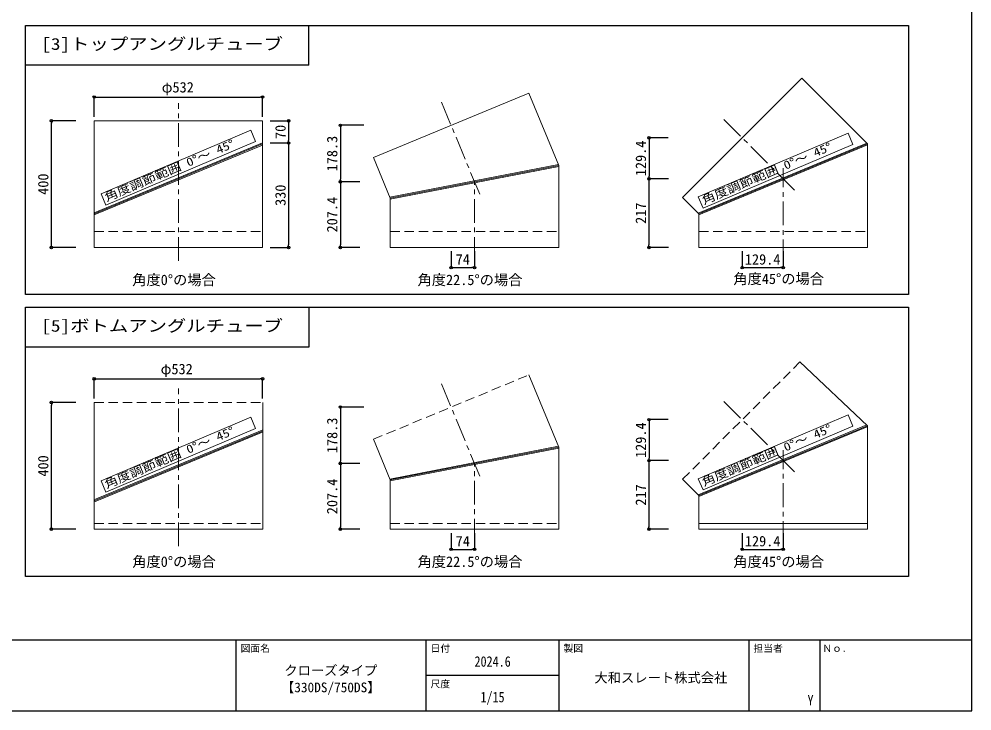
# Model space of a CAD drawing. Units: millimetres, scale not verified, with parts at other scales. Extents: x -3056 to 2944, y -2123 to 2078.
# Drawn here: x -66 to 2944, y -2122 to 62 of the extents above; entities that cross this region are included whole.
import ezdxf
from ezdxf.enums import TextEntityAlignment as Align

# ---------------------------------------------------------------- set-up
doc = ezdxf.new("R2010")
doc.units = ezdxf.units.MM
doc.header["$LTSCALE"] = 15
doc.linetypes.add('CHAIN1', pattern=[8, 5, -1, 1, -1])
doc.linetypes.add('DASHED2', pattern=[3, 2, -1])
doc.layers.add('8-0', color=7, linetype='Continuous')
doc.layers.add('F-8', color=7, linetype='Continuous')
doc.layers.add('F-7', color=7, linetype='Continuous', lineweight=18)
doc.styles.add('ＭＳ ゴシック', font='')
doc.styles.get('ＭＳ ゴシック').set_extended_font_data('MS Gothic')

msp = doc.modelspace()

# ---------------------------------------------------------------- linework, layer by layer
at = {"layer": '8-0'}
for p, q in [((-3056.25, -1897.5), (2943.75, -1897.5)), ((618.68, -1897.5), (618.68, -2122.5)), ((1218.68, -1897.5), (1218.68, -2122.5)), ((1638.68, -1897.5), (1638.68, -2122.5)), ((2238.68, -1897.5), (2238.68, -2122.5)), ((2463.68, -1897.5), (2463.68, -2122.5)), ((1218.68, -2010), (1638.68, -2010))]:
    msp.add_line(p, q, dxfattribs=at)
msp.add_lwpolyline([(-3056.25, -2122.5), (2943.75, -2122.5), (2943.75, 2077.5), (-3056.25, 2077.5)], close=True, dxfattribs=at)
at = {"layer": 'F-7'}
for p, q in [((2029.86, -501), (2406.4, -124.47)), ((2613.75, -331.82), (2406.4, -124.47)), ((1053.08, -374.8), (1544.19, -171.37)), ((1638.74, -399.64), (1544.19, -171.37)), ((171.25, -658.78), (171.25, -258.78)), ((171.25, -258.78), (703.25, -258.78)), ((703.25, -658.78), (703.25, -258.78)), ((665.54, -288.61), (680.58, -323.94)), ((2079.35, -499.3), (2552.26, -298.03)), ((2552.26, -298.03), (2567.29, -333.36)), ((171.25, -549.14), (703.25, -328.78)), ((680.58, -323.94), (207.67, -525.21)), ((2078.95, -550.09), (2611.45, -329.52)), ((171.25, -552.39), (703.25, -332.03)), ((171.25, -555.63), (703.25, -335.27)), ((2081.25, -552.39), (2613.75, -331.82)), ((2081.25, -555.63), (2613.75, -335.07)), ((2567.29, -333.36), (2094.39, -534.63)), ((2613.75, -658.78), (2613.75, -331.82)), ((1106.25, -503.14), (1053.09, -374.79)), ((1105.08, -500.32), (1637.58, -396.81)), ((1106.25, -503.14), (1638.74, -399.64)), ((1106.25, -506.2), (1638.75, -402.69)), ((1638.75, -658.78), (1638.75, -399.64)), ((1106.25, -658.78), (1106.25, -503.14)), ((2081.25, -552.39), (2029.86, -501)), ((2094.39, -534.63), (2079.35, -499.3)), ((2081.25, -658.78), (2081.25, -552.39)), ((171.25, -658.78), (703.25, -658.78)), ((1106.25, -658.78), (1638.75, -658.78)), ((2081.25, -658.78), (2613.75, -658.78)), ((2400.58, -1020.11), (2613.75, -1221.64)), ((1638.74, -1289.46), (1544.19, -1061.19)), ((171.25, -1548.6), (171.25, -1148.6)), ((703.75, -1548.6), (703.75, -1148.6)), ((665.54, -1195.06), (680.58, -1230.4)), ((2079.35, -1389.12), (2552.26, -1187.85)), ((2552.26, -1187.85), (2567.29, -1223.18)), ((680.58, -1230.4), (207.67, -1431.67)), ((2078.95, -1439.91), (2611.45, -1219.34)), ((2081.25, -1442.21), (2613.75, -1221.64)), ((2081.25, -1445.45), (2613.25, -1225.09)), ((2567.29, -1223.18), (2094.39, -1424.45)), ((2613.75, -1548.6), (2613.75, -1221.64)), ((170.1, -1456.07), (702.1, -1235.71)), ((171.25, -1458.85), (703.25, -1238.48)), ((172.4, -1461.62), (704.4, -1241.26)), ((1106.25, -1392.96), (1053.09, -1264.61)), ((1105.08, -1390.14), (1637.58, -1286.63)), ((1106.25, -1392.96), (1638.74, -1289.46)), ((1106.25, -1396.02), (1638.75, -1292.51)), ((1638.75, -1548.6), (1638.75, -1289.46)), ((1106.25, -1548.6), (1106.25, -1392.96)), ((2081.25, -1442.21), (2029.86, -1390.82)), ((2094.39, -1424.45), (2079.35, -1389.12)), ((2081.25, -1548.6), (2081.25, -1442.21)), ((2081.25, -1530.6), (2613.75, -1530.6)), ((171.25, -1548.6), (703.75, -1548.6)), ((1106.25, -1548.6), (1638.75, -1548.6)), ((2081.25, -1548.6), (2613.75, -1548.6))]:
    msp.add_line(p, q, dxfattribs=at)
at = {"layer": 'F-7', "linetype": 'CHAIN1'}
for p, q in [((437.5, -700.78), (437.5, -202.78)), ((1388.9, -490.97), (1266.59, -195.71)), ((2382.79, -477.4), (2160.54, -255.14)), ((2347.5, -708.78), (2347.5, -408.87)), ((1372.5, -700.78), (1372.5, -449.71)), ((437.5, -1602.6), (437.5, -1104.6)), ((1388.9, -1380.79), (1266.59, -1085.53)), ((2382.79, -1367.22), (2160.54, -1144.96)), ((2347.5, -1598.6), (2347.5, -1298.69)), ((1372.5, -1590.6), (1372.5, -1339.53))]:
    msp.add_line(p, q, dxfattribs=at)
at = {"layer": 'F-7', "linetype": 'DASHED2'}
for p, q in [((171.25, -608.78), (703.25, -608.78)), ((1106.25, -608.78), (1638.75, -608.78)), ((2081.25, -608.78), (2613.75, -608.78)), ((2029.86, -1390.82), (2400.58, -1020.11)), ((1053.08, -1264.62), (1544.19, -1061.19)), ((171.25, -1148.6), (703.75, -1148.6)), ((171.25, -1530.6), (703.75, -1530.6)), ((1106.25, -1530.6), (1638.75, -1530.6)), ((2081.25, -1530.6), (2613.75, -1530.6))]:
    msp.add_line(p, q, dxfattribs=at)
at = {"layer": 'F-7', "color": 4, "linetype": 'DASHED2'}
msp.add_line((1106.25, -1530.6), (1638.75, -1530.6), dxfattribs=at)
at = {"layer": 'F-7'}
for points in [[(207.67, -525.21), (192.63, -489.88), (665.54, -288.61)], [(207.67, -1431.67), (192.63, -1396.33), (665.54, -1195.06)]]:
    msp.add_lwpolyline(points, dxfattribs=at)
at = {"layer": 'F-8'}
for p, q in [((-46.25, 42.5), (2743.75, 42.5)), ((-46.25, -807.5), (-46.25, 42.5)), ((848.75, -83.5), (848.75, 42.5)), ((2743.75, 42.5), (2743.75, -807.5)), ((848.75, -83.5), (-46.25, -83.5)), ((171.25, -246.4), (171.25, -183.5)), ((171.25, -183.68), (179.25, -183.68)), ((179.25, -183.68), (695.25, -183.68)), ((703.25, -183.68), (695.25, -183.68)), ((703.25, -246.4), (703.25, -183.5)), ((112.89, -258.78), (35.72, -258.78)), ((35.9, -258.78), (35.9, -266.78)), ((35.9, -650.78), (35.9, -266.78)), ((726.56, -258.78), (785.53, -258.78)), ((785.35, -258.78), (785.35, -266.78)), ((785.35, -266.78), (785.35, -320.78)), ((1023.04, -273.06), (948.51, -273.06)), ((948.69, -273.06), (948.69, -281.06)), ((948.69, -281.06), (948.69, -443.39)), ((726.56, -328.78), (785.53, -328.78)), ((726.62, -328.78), (785.53, -328.78)), ((785.35, -328.78), (785.35, -320.78)), ((785.35, -328.78), (785.35, -336.78)), ((1984.33, -312.67), (1923.51, -312.67)), ((1923.69, -312.67), (1923.69, -320.67)), ((1923.69, -320.67), (1923.69, -434.1)), ((785.35, -336.78), (785.35, -650.78)), ((1010.13, -451.39), (948.45, -451.39)), ((1010.13, -451.39), (948.51, -451.39)), ((948.63, -451.39), (948.63, -459.39)), ((948.69, -451.39), (948.69, -443.39)), ((1985.13, -442.1), (1923.45, -442.1)), ((1985.13, -442.1), (1923.51, -442.1)), ((1923.63, -442.1), (1923.63, -450.1)), ((1923.63, -450.1), (1923.63, -650.78)), ((1923.69, -442.1), (1923.69, -434.1)), ((948.63, -459.39), (948.63, -650.78)), ((112.89, -658.78), (35.72, -658.78)), ((35.9, -658.78), (35.9, -650.78)), ((726.56, -658.78), (785.53, -658.78)), ((785.35, -658.78), (785.35, -650.78)), ((1010.13, -658.78), (948.45, -658.78)), ((948.63, -658.78), (948.63, -650.78)), ((1985.13, -658.78), (1923.45, -658.78)), ((1923.63, -658.78), (1923.63, -650.78)), ((1298.63, -670.95), (1298.63, -722.54)), ((1372.5, -670.95), (1372.5, -722.54)), ((2218.13, -670.95), (2218.13, -722.54)), ((2347.5, -670.95), (2347.5, -722.54)), ((1298.63, -722.36), (1306.63, -722.36)), ((1306.63, -722.36), (1364.5, -722.36)), ((1372.5, -722.36), (1364.5, -722.36)), ((2218.13, -722.36), (2226.13, -722.36)), ((2226.13, -722.36), (2339.5, -722.36)), ((2347.5, -722.36), (2339.5, -722.36)), ((2743.75, -807.5), (-46.25, -807.5)), ((848.75, -847.5), (848.75, -973.5)), ((848.75, -973.5), (-46.25, -973.5)), ((171.25, -1136.22), (171.25, -1073.32)), ((171.25, -1073.5), (179.25, -1073.5)), ((179.25, -1073.5), (695.25, -1073.5)), ((703.25, -1073.5), (695.25, -1073.5)), ((703.25, -1136.22), (703.25, -1073.32)), ((112.89, -1148.6), (35.72, -1148.6)), ((35.9, -1148.6), (35.9, -1156.6)), ((35.9, -1540.6), (35.9, -1156.6)), ((1023.04, -1162.88), (948.51, -1162.88)), ((948.69, -1162.88), (948.69, -1170.88)), ((948.69, -1170.88), (948.69, -1333.21)), ((1984.33, -1202.49), (1923.51, -1202.49)), ((1923.69, -1202.49), (1923.69, -1210.49)), ((1923.69, -1210.49), (1923.69, -1323.92)), ((1923.69, -1331.92), (1923.69, -1323.92)), ((1010.13, -1341.21), (948.45, -1341.21)), ((1010.13, -1341.21), (948.51, -1341.21)), ((948.63, -1341.21), (948.63, -1349.21)), ((948.63, -1349.21), (948.63, -1540.6)), ((948.69, -1341.21), (948.69, -1333.21)), ((1985.13, -1331.92), (1923.45, -1331.92)), ((1985.13, -1331.92), (1923.51, -1331.92)), ((1923.63, -1331.92), (1923.63, -1339.92)), ((1923.63, -1339.92), (1923.63, -1540.6)), ((112.89, -1548.6), (35.72, -1548.6)), ((35.9, -1548.6), (35.9, -1540.6)), ((1010.13, -1548.6), (948.45, -1548.6)), ((948.63, -1548.6), (948.63, -1540.6)), ((1298.63, -1560.77), (1298.63, -1612.36)), ((1372.5, -1560.77), (1372.5, -1612.36)), ((1985.13, -1548.6), (1923.45, -1548.6)), ((1923.63, -1548.6), (1923.63, -1540.6)), ((2218.13, -1560.77), (2218.13, -1612.36)), ((2347.5, -1560.77), (2347.5, -1612.36)), ((1298.63, -1612.18), (1306.63, -1612.18)), ((1306.63, -1612.18), (1364.5, -1612.18)), ((1372.5, -1612.18), (1364.5, -1612.18)), ((2218.13, -1612.18), (2226.13, -1612.18)), ((2226.13, -1612.18), (2339.5, -1612.18)), ((2347.5, -1612.18), (2339.5, -1612.18))]:
    msp.add_line(p, q, dxfattribs=at)
msp.add_lwpolyline([(-46.25, -847.5), (2743.75, -847.5), (2743.75, -1697.5), (-46.25, -1697.5)], close=True, dxfattribs=at)
for centre in [(171.25, -183.68), (703.25, -183.68), (35.9, -258.78), (785.35, -258.78), (948.69, -273.06), (785.35, -328.78), (785.35, -328.78), (1923.69, -312.67), (948.63, -451.39), (948.69, -451.39), (1923.63, -442.1), (1923.69, -442.1), (35.9, -658.78), (785.35, -658.78), (948.63, -658.78), (1923.63, -658.78), (1298.63, -722.36), (1372.5, -722.36), (2218.13, -722.36), (2347.5, -722.36), (171.25, -1073.5), (703.25, -1073.5), (35.9, -1148.6), (948.69, -1162.88), (1923.69, -1202.49), (948.63, -1341.21), (948.69, -1341.21), (1923.63, -1331.92), (1923.69, -1331.92), (35.9, -1548.6), (948.63, -1548.6), (1923.63, -1548.6), (1298.63, -1612.18), (1372.5, -1612.18), (2218.13, -1612.18), (2347.5, -1612.18)]:
    msp.add_circle(centre, 4, dxfattribs=at)

# ---------------------------------------------------------------- texts
at = {"layer": '8-0', "style": 'ＭＳ ゴシック'}
for s, height, p in [('図面名', 21.99, (633.68, -1942.5)), ('日付', 21.99, (1233.68, -1942.5)), ('製図', 21.99, (1653.68, -1942.5)), ('担当者', 21.99, (2253.68, -1942.45)), ('Ｎｏ.', 21.99, (2471.18, -1942.5)), ('クローズタイプ', 30.79, (771.68, -2019.24)), ('大和スレート株式会社', 30.79, (1751.18, -2042.2)), ('【330DS/750DS】', 30.79, (761.18, -2072.76)), ('尺度', 21.99, (1233.68, -2055))]:
    msp.add_text(s, height=height, dxfattribs=at).set_placement(p, align=Align.BOTTOM_LEFT)
at = {"layer": '8-0', "style": 'ＭＳ ゴシック', "width": 0.85}
for s, p in [('2024.6', (1372.43, -1992.66)), ('1/15', (1391.18, -2105)), ('Y', (2424.31, -2115))]:
    msp.add_text(s, height=32.99, dxfattribs=at).set_placement(p, align=Align.BOTTOM_LEFT)
at = {"layer": 'F-7', "style": 'ＭＳ ゴシック', "width": 1.2}
for p in [(213.51, -521.42), (2100.22, -530.84), (213.51, -1427.88), (2100.22, -1420.66)]:
    msp.add_text('角度調節範囲 0°～ 45°', height=26.39, rotation=23.055, dxfattribs=at).set_placement(p, align=Align.BOTTOM_LEFT)
at = {"layer": 'F-8', "style": 'ＭＳ ゴシック', "width": 1.2}
for s, p in [('[3]トップアングルチューブ', (3.75, -45.97)), ('[5]ボトムアングルチューブ', (3.75, -935.97))]:
    msp.add_text(s, height=37.34, dxfattribs=at).set_placement(p, align=Align.BOTTOM_LEFT)
at = {"layer": 'F-8', "style": 'ＭＳ ゴシック'}
for s, p in [('φ532', (384.38, -179.22)), ('74', (1313.07, -722.77)), ('129.4', (2226.57, -722.77)), ('角度0°の場合', (291.25, -787.5)), ('角度22.5°の場合', (1192.5, -787.5)), ('角度45°の場合', (2190, -784.15)), ('φ532', (381, -1069.04)), ('74', (1313.07, -1612.59)), ('129.4', (2226.57, -1612.59)), ('角度0°の場合', (291.25, -1677.5)), ('角度22.5°の場合', (1192.5, -1677.5)), ('角度45°の場合', (2190, -1677.5))]:
    msp.add_text(s, height=32.99, dxfattribs=at).set_placement(p, align=Align.BOTTOM_LEFT)
for s, p in [('70', (785.76, -316.28)), ('178.3', (949.1, -418.47)), ('129.4', (1924.1, -433.64)), ('400', (36.31, -492.53)), ('330', (785.76, -527.53)), ('207.4', (949.04, -611.33)), ('217', (1924.04, -584.19)), ('178.3', (949.1, -1308.29)), ('129.4', (1924.1, -1323.46)), ('400', (36.31, -1382.35)), ('207.4', (949.04, -1501.15)), ('217', (1924.04, -1474.01))]:
    msp.add_text(s, height=32.99, rotation=90, dxfattribs=at).set_placement(p, align=Align.BOTTOM_LEFT)

doc.saveas('drawing.dxf')
